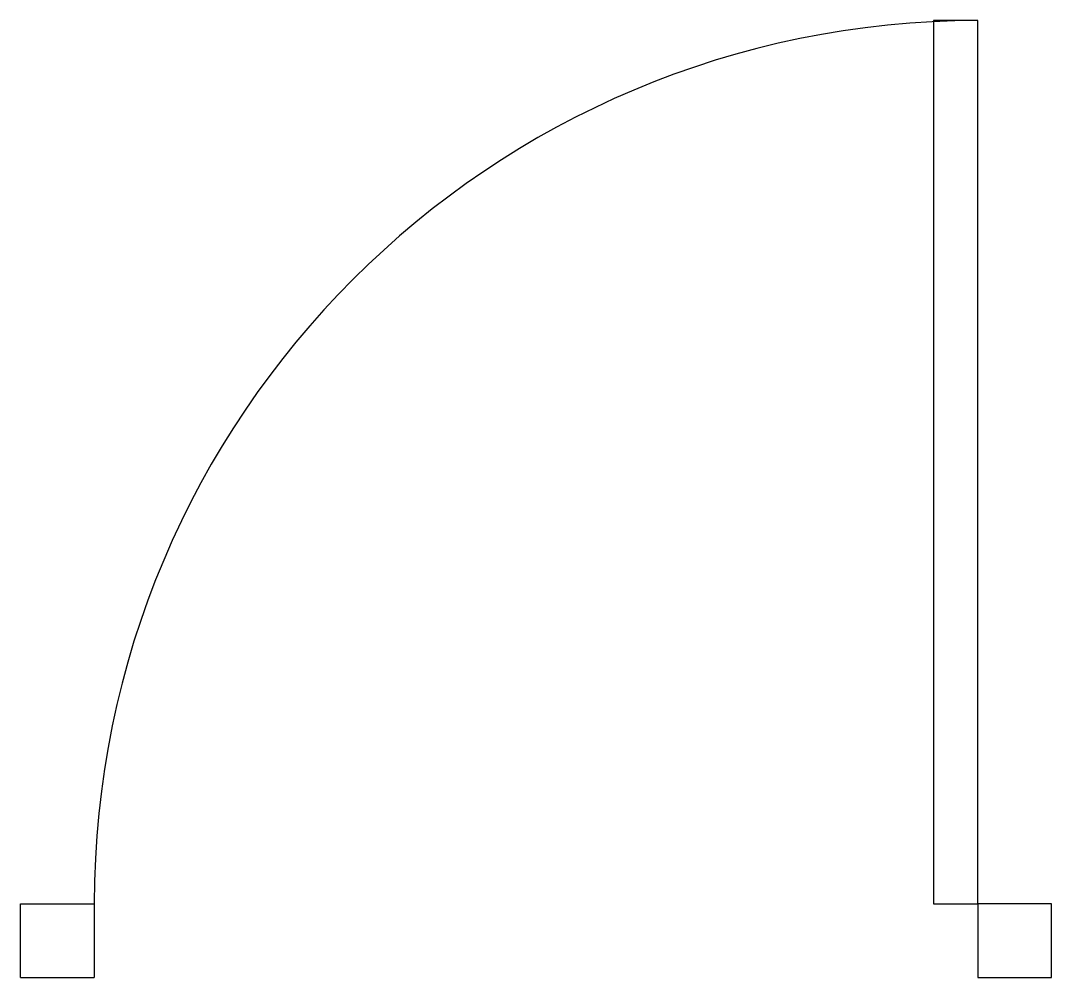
# Model space of a CAD drawing. Header units: millimetres. Extents: x 1449.4 to 1519.4, y 1690.9 to 1755.9.
import ezdxf

# ---------------------------------------------------------------- set-up
doc = ezdxf.new("R2010")
doc.units = ezdxf.units.MM

msp = doc.modelspace()

# ---------------------------------------------------------------- linework, layer by layer
for p, q in [((1514.413, 1755.88), (1511.413, 1755.88)), ((1511.413, 1755.88), (1511.413, 1695.88)), ((1514.413, 1695.88), (1514.413, 1755.88)), ((1449.413, 1690.88), (1449.413, 1695.88)), ((1449.413, 1695.88), (1454.413, 1695.88)), ((1454.413, 1695.88), (1454.413, 1690.88)), ((1511.413, 1695.88), (1514.413, 1695.88)), ((1519.413, 1695.88), (1514.413, 1695.88)), ((1514.413, 1695.88), (1514.413, 1690.88)), ((1519.413, 1690.88), (1519.413, 1695.88)), ((1449.413, 1690.88), (1454.413, 1690.88)), ((1514.413, 1690.88), (1519.413, 1690.88))]:
    msp.add_line(p, q)
msp.add_arc((1514.413, 1695.88), 60, 90, 180)

doc.saveas('drawing.dxf')
